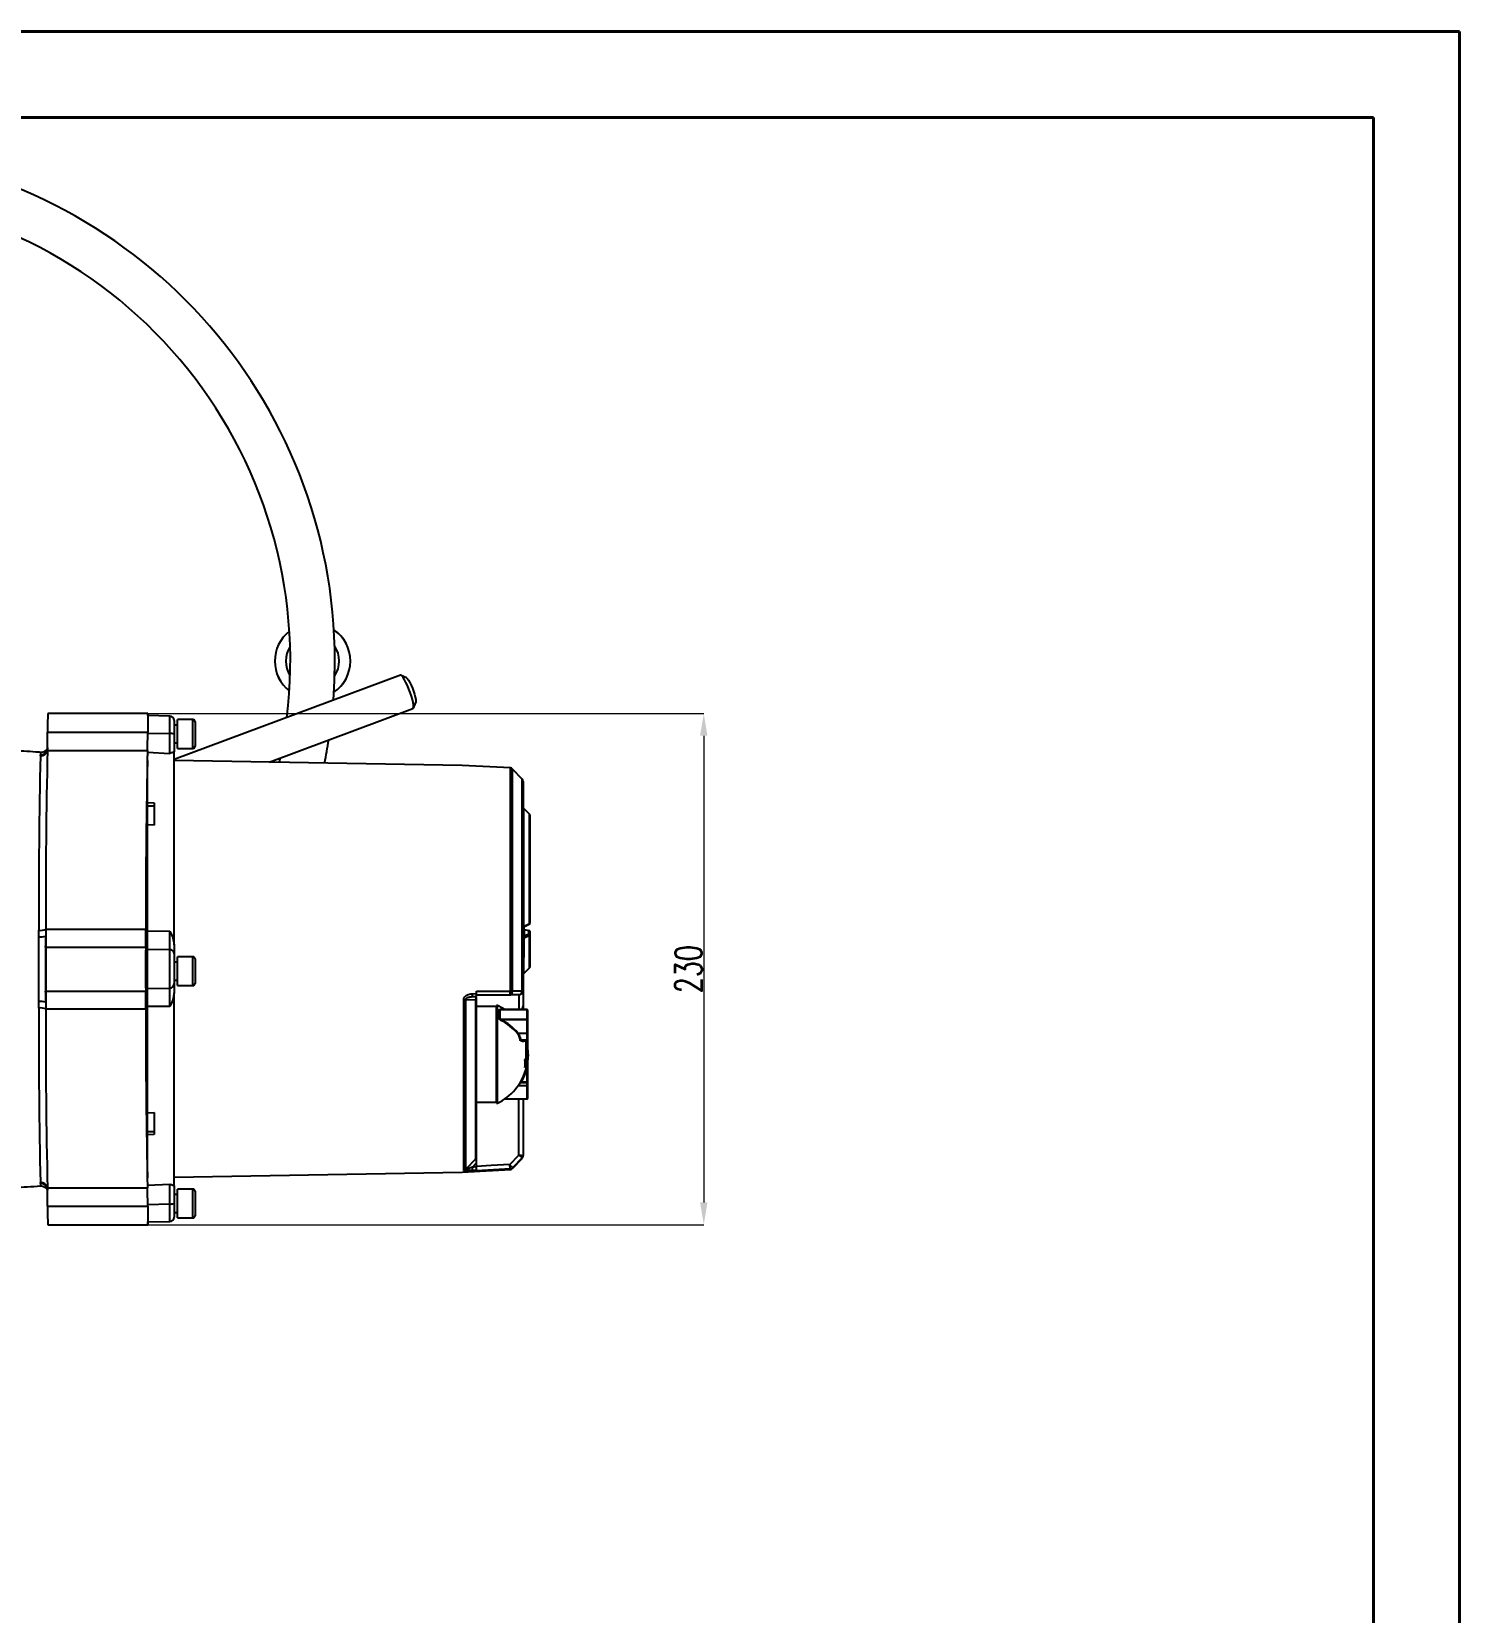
# Model space of a CAD drawing. Header units: millimetres. Extents: x 1486 to 4728, y 464 to 2757.
# Drawn here: x 4086 to 4728, y 2046 to 2757 of the extents above; entities that cross this region are included whole.
import ezdxf

# ---------------------------------------------------------------- set-up
doc = ezdxf.new("R2010")
doc.units = ezdxf.units.MM
for name, color, linetype, lineweight in [('AM_5', 3, 'Continuous', 25), ('AM_BOR', 7, 'Continuous', 50), ('粗实线', 7, 'Continuous', 40)]:
    doc.layers.add(name, color=color, linetype=linetype, lineweight=lineweight)
doc.styles.add('SLDTEXTSTYLE1', font='txt.shx', dxfattribs={"width": 0.7, "bigfont": 'gbcbig.shx'})
doc.dimstyles.new('SLDDIMSTYLE12$0', dxfattribs={"dimtxt": 12, "dimasz": 10, "dimexe": 0, "dimexo": 0.0625, "dimgap": 0.875, "dimtad": 1, "dimdec": 1, "dimlfac": 1.8, "dimrnd": 1e-09, "dimzin": 12, "dimdsep": 46, "dimtxsty": 'SLDTEXTSTYLE1', "dimcen": 0.09, "dimdle": 8.16, "dimclrd": 3, "dimclre": 3, "dimadec": 0, "dimazin": 3, "dimtfac": 1, "dimtdec": 1, "dimtofl": 0, "dimtmove": 0, "dimatfit": 3, "dimfxl": 0, "dimfrac": 2, "dimtolj": 1, "dimlwd": 5, "dimlwe": 5, "dimarcsym": 0})

# ---------------------------------------------------------------- blocks, each defined once
blk = doc.blocks.new('*D65')
at = {"layer": 'AM_5', "color": 3, "lineweight": 5, "transparency": 16777216}
blk.add_line((4138.6, 2450.18), (4388.52, 2450.18), dxfattribs=at)
at = {"layer": 'AM_5', "color": 3, "linetype": 'Continuous', "lineweight": 5, "transparency": 16777216}
for p, q in [((4388.52, 2440.18), (4388.52, 2230.22)), ((4138.6, 2220.22), (4388.52, 2220.22))]:
    blk.add_line(p, q, dxfattribs=at)
at = {"layer": 'AM_5', "color": 3, "transparency": 16777216}
for points in [[(4386.85, 2440.18), (4390.19, 2440.18), (4388.52, 2450.18)], [(4386.85, 2230.22), (4390.19, 2230.22), (4388.52, 2220.22)]]:
    blk.add_solid(points, dxfattribs=at)
at = {"layer": 'Defpoints', "color": 0, "transparency": 16777216}
for p in [(4138.53, 2450.18), (4138.53, 2220.22), (4388.52, 2220.22)]:
    blk.add_point(p, dxfattribs=at)
at = {"layer": 'AM_5', "color": 0, "transparency": 16777216, "insert": (4381.65, 2335.2), "char_height": 12, "attachment_point": 5, "rotation": 90, "style": 'SLDTEXTSTYLE1'}
blk.add_mtext('\\A1;230', dxfattribs=at)
blk = doc.blocks.new('rA3')
at = {"layer": '粗实线'}
for p, q in [((753.384, 421.26), (333.384, 421.26)), ((753.384, 124.26), (753.384, 421.26)), ((748.384, 416.26), (358.384, 416.26)), ((748.384, 129.26), (748.384, 416.26))]:
    blk.add_line(p, q, dxfattribs=at)

msp = doc.modelspace()

# ---------------------------------------------------------------- linework, layer by layer
at = {"color": 7, "linetype": 'Continuous', "lineweight": 25}
for p, q in [((4252.139, 2467.431), (4150.307, 2429.51)), ((4254.887, 2466.22), (4252.412, 2467.399)), ((4257.908, 2452.64), (4259.01, 2455.151)), ((4138.533, 2450.18), (4093.535, 2450.18)), ((4148.342, 2449.091), (4138.532, 2449.262)), ((4148.342, 2441.196), (4148.342, 2449.091)), ((4158.787, 2447.505), (4151.787, 2447.505)), ((4151.787, 2434.505), (4151.787, 2447.505)), ((4158.787, 2434.505), (4158.787, 2447.505)), ((4193.092, 2428.369), (4257.722, 2452.437)), ((4093.444, 2441.807), (4138.442, 2441.807)), ((4138.307, 2441.446), (4148.342, 2441.196)), ((4151.787, 2445.005), (4150.307, 2445.005)), ((4159.787, 2446.505), (4159.787, 2435.505)), ((4093.369, 2433.58), (4138.367, 2433.58)), ((4093.396, 2434.594), (4093.384, 2434.351)), ((4093.386, 2434.377), (4093.394, 2434.509)), ((4138.307, 2432.795), (4148.412, 2432.278)), ((4150.307, 2437.005), (4151.787, 2437.005)), ((4151.787, 2434.505), (4158.787, 2434.505)), ((4279.833, 2426.855), (4150.307, 2429.116)), ((4198.029, 2430.208), (4197.613, 2428.29)), ((4301.562, 2425.716), (4279.833, 2426.855)), ((4301.562, 2325.382), (4301.562, 2425.716)), ((4306.895, 2420.694), (4302.571, 2425.251)), ((4302.571, 2325.433), (4302.571, 2425.251)), ((4306.895, 2325.466), (4306.895, 2420.694)), ((4138.307, 2408.6), (4138.209, 2408.497)), ((4138.307, 2408.6), (4138.209, 2408.497)), ((4138.307, 2410.125), (4141.307, 2410.013)), ((4138.307, 2408.59), (4138.307, 2410.125)), ((4141.307, 2408.59), (4138.307, 2408.59)), ((4138.307, 2408.395), (4138.462, 2408.557)), ((4307.454, 2407.606), (4307.454, 2354.383)), ((4307.454, 2407.606), (4310.161, 2404.889)), ((4310.161, 2355.743), (4310.161, 2404.889)), ((4141.307, 2400.018), (4138.307, 2400.13)), ((4307.454, 2354.383), (4310.161, 2355.743)), ((4307.586, 2354.219), (4310.031, 2355.446)), ((4307.586, 2354.219), (4310.031, 2355.446)), ((4092.615, 2350.162), (4092.569, 2350.08)), ((4092.624, 2353.126), (4137.622, 2353.126)), ((4138.307, 2352.403), (4148.412, 2352.284)), ((4307.307, 2354.023), (4307.314, 2354.095)), ((4307.307, 2353.842), (4307.807, 2353.842)), ((4307.307, 2353.715), (4307.807, 2353.715)), ((4307.307, 2353.651), (4307.807, 2353.651)), ((4307.307, 2353.46), (4307.807, 2353.46)), ((4307.307, 2350.391), (4307.807, 2350.391)), ((4307.307, 2350.254), (4307.807, 2350.254)), ((4307.307, 2349.842), (4307.807, 2349.842)), ((4307.307, 2348.406), (4307.807, 2348.406)), ((4307.807, 2353.715), (4307.807, 2353.842)), ((4307.807, 2353.46), (4307.807, 2353.651)), ((4307.807, 2353.061), (4307.807, 2353.46)), ((4307.807, 2353.043), (4309.807, 2352.575)), ((4307.807, 2353.043), (4307.807, 2350.391)), ((4307.807, 2350.126), (4309.807, 2351.13)), ((4307.807, 2349.314), (4310.161, 2350.494)), ((4307.807, 2350.254), (4307.807, 2350.391)), ((4307.807, 2349.842), (4307.807, 2350.254)), ((4307.807, 2342.223), (4307.807, 2348.406)), ((4309.807, 2351.13), (4309.807, 2352.575)), ((4310.039, 2352.52), (4309.853, 2352.597)), ((4310.161, 2335.729), (4310.161, 2350.494)), ((4310.243, 2352.277), (4310.27, 2352.197)), ((4310.29, 2352.136), (4310.274, 2352.201)), ((4310.29, 2352.121), (4310.307, 2351.99)), ((4310.307, 2351.99), (4310.307, 2350.697)), ((4092.548, 2345.049), (4137.546, 2345.049)), ((4138.307, 2344.201), (4148.342, 2344.052)), ((4148.342, 2326.699), (4148.342, 2344.052)), ((4158.787, 2340.802), (4151.787, 2340.802)), ((4151.787, 2327.802), (4151.787, 2340.802)), ((4158.787, 2327.802), (4158.787, 2340.802)), ((4307.307, 2342.223), (4307.807, 2342.223)), ((4307.307, 2340.787), (4307.807, 2340.787)), ((4307.307, 2340.375), (4307.807, 2340.375)), ((4307.807, 2340.359), (4307.307, 2340.359)), ((4307.307, 2340.238), (4307.807, 2340.238)), ((4307.454, 2340.238), (4307.454, 2333.022)), ((4307.807, 2340.375), (4307.807, 2340.787)), ((4138.307, 2338.302), (4137.549, 2338.302)), ((4151.787, 2338.302), (4150.307, 2338.302)), ((4159.787, 2339.802), (4159.787, 2328.802)), ((4307.454, 2333.022), (4310.161, 2335.729)), ((4137.555, 2330.302), (4138.307, 2330.302)), ((4138.307, 2326.55), (4148.342, 2326.699)), ((4150.307, 2330.302), (4151.787, 2330.302)), ((4151.787, 2327.802), (4158.787, 2327.802)), ((4092.548, 2325.35), (4137.546, 2325.35)), ((4092.615, 2320.237), (4092.569, 2320.319)), ((4280.562, 2244.723), (4280.562, 2321.398)), ((4281.571, 2321.469), (4285.895, 2321.552)), ((4281.571, 2245.185), (4281.571, 2321.469)), ((4283.908, 2322.817), (4284.402, 2322.864)), ((4284.389, 2322.842), (4286.307, 2322.875)), ((4284.442, 2324.158), (4286.307, 2324.19)), ((4285.895, 2321.552), (4285.895, 2249.772)), ((4286.307, 2325.366), (4301.561, 2325.364)), ((4286.307, 2324.19), (4286.307, 2325.366)), ((4286.307, 2323.586), (4301.258, 2323.586)), ((4286.307, 2321.401), (4286.307, 2322.226)), ((4295.807, 2318.903), (4295.307, 2318.903)), ((4295.307, 2285.245), (4295.307, 2318.903)), ((4295.807, 2285.245), (4295.807, 2318.903)), ((4301.258, 2323.586), (4301.486, 2323.648)), ((4301.258, 2323.586), (4301.303, 2323.638)), ((4305.307, 2323.586), (4301.258, 2323.586)), ((4301.562, 2325.382), (4301.561, 2325.364)), ((4302.567, 2325.364), (4302.571, 2325.433)), ((4302.571, 2325.433), (4306.894, 2325.425)), ((4305.307, 2323.586), (4305.307, 2316.983)), ((4306.895, 2325.466), (4306.894, 2325.425)), ((4307.307, 2325.586), (4307.301, 2325.425)), ((4307.307, 2319.334), (4307.307, 2316.983)), ((4092.624, 2317.273), (4137.622, 2317.273)), ((4148.412, 2318.467), (4138.307, 2318.347)), ((4295.307, 2318.403), (4286.307, 2318.403)), ((4296.728, 2312.655), (4296.728, 2316.992)), ((4296.823, 2316.969), (4296.823, 2312.637)), ((4309.107, 2316.969), (4296.823, 2316.969)), ((4296.823, 2312.637), (4309.107, 2312.637)), ((4309.107, 2316.983), (4296.872, 2316.983)), ((4309.107, 2312.384), (4297.394, 2312.384)), ((4309.107, 2316.983), (4309.107, 2316.969)), ((4309.107, 2312.637), (4309.107, 2316.969)), ((4309.107, 2312.637), (4309.107, 2312.384)), ((4309.107, 2306.469), (4309.107, 2312.384)), ((4309.307, 2316.783), (4309.307, 2312.49)), ((4309.307, 2312.49), (4309.307, 2306.575)), ((4309.345, 2312.309), (4309.307, 2312.309)), ((4304.927, 2306.469), (4309.107, 2306.469)), ((4309.107, 2303.446), (4309.107, 2306.469)), ((4309.307, 2310.036), (4309.345, 2310.036)), ((4309.345, 2308.29), (4309.307, 2308.29)), ((4309.345, 2308.016), (4309.307, 2308.016)), ((4309.307, 2306.575), (4309.307, 2303.351)), ((4309.307, 2306.326), (4309.345, 2306.326)), ((4309.307, 2306.119), (4309.345, 2306.119)), ((4309.307, 2304.941), (4309.345, 2304.941)), ((4306.082, 2303.446), (4309.107, 2303.446)), ((4309.107, 2303.157), (4306.384, 2303.157)), ((4307.358, 2302.896), (4309.107, 2302.896)), ((4308.504, 2302.896), (4308.504, 2295.044)), ((4308.507, 2302.896), (4308.507, 2289.903)), ((4309.074, 2301.598), (4309.107, 2301.598)), ((4309.107, 2303.446), (4309.107, 2303.157)), ((4309.107, 2302.896), (4309.107, 2303.157)), ((4309.107, 2301.598), (4309.107, 2302.896)), ((4309.107, 2301.598), (4309.107, 2301.427)), ((4309.345, 2304.37), (4309.307, 2304.37)), ((4309.307, 2303.351), (4309.307, 2303.096)), ((4309.307, 2303.116), (4309.307, 2301.53)), ((4309.307, 2301.53), (4309.307, 2301.484)), ((4309.307, 2301.53), (4309.307, 2300.188)), ((4308.504, 2291.652), (4308.151, 2291.652)), ((4308.504, 2291.652), (4308.504, 2289.903)), ((4309.107, 2290.91), (4308.784, 2290.91)), ((4308.786, 2290.919), (4309.107, 2290.919)), ((4309.107, 2290.919), (4309.107, 2292.379)), ((4309.107, 2290.91), (4309.107, 2290.919)), ((4309.107, 2284.479), (4309.107, 2290.91)), ((4309.307, 2293.617), (4309.307, 2290.767)), ((4309.307, 2290.767), (4309.307, 2290.71)), ((4309.307, 2290.71), (4309.307, 2284.44)), ((4295.307, 2274.903), (4295.307, 2285.245)), ((4295.807, 2274.903), (4295.807, 2285.245)), ((4306.084, 2284.24), (4309.107, 2284.24)), ((4306.384, 2284.479), (4309.107, 2284.479)), ((4308.504, 2289.903), (4308.507, 2289.903)), ((4309.107, 2284.479), (4309.107, 2284.24)), ((4309.107, 2282.832), (4309.107, 2284.24)), ((4309.345, 2288.208), (4309.307, 2288.208)), ((4309.345, 2286.681), (4309.307, 2286.681)), ((4309.307, 2286.143), (4309.345, 2286.143)), ((4309.307, 2284.653), (4309.345, 2284.653)), ((4309.307, 2284.44), (4309.307, 2282.938)), ((4299.062, 2276.823), (4309.107, 2276.823)), ((4299.196, 2276.917), (4309.107, 2276.917)), ((4305.082, 2282.832), (4309.107, 2282.832)), ((4305.307, 2251.545), (4305.307, 2276.823)), ((4307.307, 2276.823), (4307.307, 2251.345)), ((4309.107, 2276.917), (4309.107, 2282.832)), ((4309.107, 2276.917), (4309.107, 2276.823)), ((4309.307, 2282.938), (4309.307, 2277.023)), ((4138.307, 2270.621), (4141.307, 2270.733)), ((4286.307, 2275.403), (4295.307, 2275.403)), ((4295.307, 2274.903), (4295.807, 2274.903)), ((4138.186, 2262.211), (4138.307, 2262.085)), ((4138.186, 2262.211), (4138.307, 2262.085)), ((4138.439, 2262.151), (4138.307, 2262.289)), ((4138.307, 2262.161), (4141.307, 2262.161)), ((4138.307, 2260.626), (4138.307, 2262.161)), ((4141.307, 2260.738), (4138.307, 2260.626)), ((4285.895, 2249.772), (4281.571, 2245.185)), ((4284.456, 2246.095), (4286.307, 2248.059)), ((4286.307, 2249.366), (4286.307, 2250.832)), ((4286.307, 2246.189), (4286.307, 2248.059)), ((4301.258, 2247.265), (4305.307, 2251.545)), ((4306.894, 2250.317), (4302.571, 2245.747)), ((4302.571, 2245.5), (4306.895, 2250.056)), ((4306.894, 2250.317), (4306.895, 2250.315)), ((4306.895, 2250.056), (4306.895, 2250.315)), ((4307.304, 2251.346), (4307.307, 2251.345)), ((4150.307, 2241.635), (4279.833, 2243.896)), ((4279.833, 2243.896), (4301.562, 2245.035)), ((4286.307, 2244.696), (4284.508, 2244.604)), ((4301.562, 2245.284), (4286.307, 2244.482)), ((4301.562, 2245.284), (4301.562, 2245.283)), ((4301.562, 2245.035), (4301.562, 2245.283)), ((4302.571, 2245.747), (4302.57, 2245.75)), ((4302.571, 2245.5), (4302.571, 2245.747)), ((4093.369, 2236.82), (4138.367, 2236.82)), ((4093.384, 2236.048), (4093.396, 2235.806)), ((4138.375, 2237.959), (4148.412, 2238.472)), ((4151.787, 2233.746), (4150.307, 2233.746)), ((4158.787, 2236.246), (4151.787, 2236.246)), ((4151.787, 2229.746), (4151.787, 2236.246)), ((4158.787, 2229.746), (4158.787, 2236.246)), ((4159.787, 2235.246), (4159.787, 2229.746)), ((4093.444, 2228.592), (4138.442, 2228.592)), ((4138.307, 2229.305), (4148.342, 2229.555)), ((4148.342, 2221.66), (4148.342, 2229.555)), ((4151.787, 2223.246), (4151.787, 2229.746)), ((4158.787, 2223.246), (4158.787, 2229.746)), ((4159.787, 2229.746), (4159.787, 2224.246)), ((4093.535, 2220.22), (4138.533, 2220.22)), ((4138.532, 2221.489), (4148.342, 2221.66)), ((4150.307, 2225.746), (4151.787, 2225.746)), ((4151.787, 2223.246), (4158.787, 2223.246))]:
    msp.add_line(p, q, dxfattribs=at)
at = {"color": 7, "linetype": 'Continuous', "lineweight": 25, "flags": 128}
for points in [[(4221.931, 2456.182), (4222.434, 2464.854), (4222.609, 2473.827)], [(4257.722, 2452.437), (4257.896, 2452.614), (4258.006, 2453.149), (4257.972, 2454.001), (4257.796, 2455.13), (4257.485, 2456.484), (4257.056, 2457.999), (4256.527, 2459.605), (4255.923, 2461.226), (4255.273, 2462.787), (4254.607, 2464.214), (4253.956, 2465.441), (4253.35, 2466.411), (4252.819, 2467.078), (4252.386, 2467.411), (4252.139, 2467.431)], [(4254.887, 2466.22), (4254.902, 2466.212), (4255.297, 2465.864), (4255.785, 2465.185), (4256.335, 2464.22), (4256.913, 2463.029), (4257.483, 2461.687), (4258.007, 2460.277), (4258.455, 2458.889), (4258.797, 2457.61), (4259.012, 2456.52), (4259.087, 2455.688), (4259.016, 2455.166), (4259.01, 2455.151)], [(4138.571, 2449.261), (4138.558, 2449.786), (4138.541, 2450.136), (4138.524, 2450.136), (4138.507, 2449.786), (4138.491, 2449.099), (4138.476, 2448.099), (4138.464, 2446.821), (4138.453, 2445.309), (4138.446, 2443.618), (4138.442, 2441.807)], [(4089.433, 2320.683), (4089.429, 2324.294), (4089.426, 2327.921), (4089.424, 2331.558), (4089.423, 2335.2), (4089.424, 2338.842), (4089.426, 2342.479), (4089.429, 2346.105), (4089.433, 2349.717)], [(4092.615, 2350.162), (4092.61, 2346.44), (4092.607, 2342.702), (4092.605, 2338.953), (4092.604, 2335.2), (4092.605, 2331.446), (4092.607, 2327.698), (4092.61, 2323.96), (4092.615, 2320.237)], [(4307.807, 2353.043), (4307.823, 2353.057), (4307.838, 2353.064), (4307.852, 2353.065), (4307.865, 2353.059), (4307.875, 2353.046), (4307.883, 2353.028)], [(4137.561, 2338.55), (4137.551, 2338.368), (4137.548, 2338.23)], [(4137.573, 2338.302), (4137.571, 2338.368), (4137.561, 2338.55)], [(4299.062, 2316.983), (4298.015, 2317.675), (4295.807, 2318.903)], [(4305.972, 2323.699), (4305.697, 2323.624), (4305.307, 2323.586)], [(4307.307, 2325.586), (4307.269, 2325.196), (4307.223, 2325.011)], [(4309.307, 2312.49), (4309.303, 2312.47), (4309.292, 2312.45), (4309.273, 2312.432), (4309.248, 2312.416), (4309.218, 2312.402), (4309.184, 2312.393), (4309.146, 2312.387), (4309.107, 2312.384)], [(4309.307, 2306.575), (4309.303, 2306.554), (4309.292, 2306.534), (4309.273, 2306.516), (4309.248, 2306.5), (4309.218, 2306.487), (4309.184, 2306.477), (4309.146, 2306.471), (4309.107, 2306.469)], [(4309.107, 2303.446), (4309.146, 2303.444), (4309.184, 2303.439), (4309.218, 2303.43), (4309.248, 2303.418), (4309.273, 2303.404), (4309.292, 2303.387), (4309.303, 2303.369), (4309.307, 2303.351)], [(4309.107, 2301.598), (4309.146, 2301.597), (4309.184, 2301.593), (4309.218, 2301.587), (4309.248, 2301.578), (4309.273, 2301.568), (4309.292, 2301.556), (4309.303, 2301.543), (4309.307, 2301.53)], [(4309.528, 2296.821), (4309.528, 2296.737), (4309.464, 2294.964), (4309.307, 2293.452), (4309.384, 2294.081), (4309.464, 2294.964), (4309.512, 2295.85), (4309.528, 2296.737), (4309.512, 2297.625), (4309.464, 2298.511), (4309.384, 2299.394), (4309.272, 2300.275), (4309.128, 2301.15), (4309.107, 2301.261)], [(4309.107, 2282.832), (4309.146, 2282.834), (4309.184, 2282.841), (4309.218, 2282.85), (4309.248, 2282.863), (4309.273, 2282.88), (4309.292, 2282.898), (4309.303, 2282.918), (4309.307, 2282.938)], [(4309.107, 2276.917), (4309.146, 2276.919), (4309.184, 2276.925), (4309.218, 2276.935), (4309.248, 2276.948), (4309.273, 2276.964), (4309.292, 2276.982), (4309.303, 2277.002), (4309.307, 2277.023)], [(4286.307, 2246.189), (4285.27, 2246.136), (4284.456, 2246.095)], [(4301.258, 2247.265), (4292.885, 2246.825), (4286.307, 2246.48)], [(4138.442, 2228.592), (4138.446, 2226.781), (4138.453, 2225.09), (4138.464, 2223.579), (4138.476, 2222.301), (4138.491, 2221.3), (4138.507, 2220.613), (4138.524, 2220.264), (4138.541, 2220.264), (4138.558, 2220.613), (4138.575, 2221.3), (4138.578, 2221.49)]]:
    msp.add_lwpolyline(points, dxfattribs=at)
at = {"color": 7, "linetype": 'Continuous', "lineweight": 25}
for centre, radius, start, end in [((3992.609, 2473.827), 230, 0, 169.163287), ((3992.609, 2473.827), 210, 353.048617, 87.413734), ((4212.609, 2473.827), 17.013, 127.813669, 180), ((4212.609, 2473.827), 17, 127.843202, 232.156798), ((4212.609, 2473.827), 17.013, 304.227603, 55.772397), ((4212.609, 2473.827), 17, 304.261298, 55.738702), ((4212.609, 2473.827), 12, 147.316536, 212.683464), ((4212.609, 2473.827), 12, 325.588491, 34.411509), ((4212.609, 2473.827), 17.013, 180, 232.186331), ((4290.597, 2443.848), 197.164, 178.15954, 180.592934), ((4148.307, 2447.091), 2, 0, 89), ((4158.787, 2446.505), 1, 0, 90), ((3556.486, 2441.75), 536.957, 359.239348, 0.006104), ((3816.439, 2440.619), 322.005, 358.747462, 0.211494), ((4148.823, 2435.867), 5.35, 73.896201, 95.158336), ((4092.66, 2431.907), 2.481, 160.173168, 185.665524), ((4090.414, 2434.637), 2.984, 265.725565, 354.997754), ((4090.437, 2434.141), 2.985, 265.679845, 349.161461), ((7235.182, 2364.274), 3142.577, 178.736305, 180.203246), ((7280.18, 2364.274), 3142.577, 178.736305, 180.203246), ((4158.787, 2435.505), 1, 270, 0), ((3992.609, 2473.827), 230, 348.49028, 351.122955), ((7154.904, 2363.56), 3065.437, 178.736305, 180.203246), ((8317.217, 2352.783), 4179.607, 178.95405, 180.198512), ((4301.483, 2424.218), 1.5, 43.5, 87), ((4305.807, 2419.662), 1.5, 0, 43.5), ((4309.81, 2404.537), 0.497, 0.01913, 45.136706), ((4309.807, 2404.537), 0.5, 0, 44.78845), ((4309.807, 2355.893), 0.5, 296.654772, 0), ((4310.115, 2355.935), 0.197, 283.447127, 347.663521), ((4090.18, 2356.983), 7.305, 264.135467, 289.089297), ((4090.153, 2359.344), 6.691, 264.286071, 291.679138), ((3912.31, 2349.95), 180.304, 358.442389, 0.067265), ((3835.054, 2351.94), 302.571, 358.695112, 0.224671), ((4307.693, 2350.56), 0.386, 180.219983, 206.015697), ((4309.847, 2352.549), 0.0477, 83.569841, 147.173595), ((4309.838, 2350.661), 0.47, 4.40195, 93.811261), ((4310.042, 2352.492), 0.0277, 97.120821, 149.1876), ((4310.058, 2350.722), 0.25, 294.151574, 354.203262), ((4619.803, 2335.2), 527.347, 178.929777, 181.070223), ((4664.801, 2335.2), 527.347, 178.929777, 181.070223), ((4148.312, 2342.057), 1.995, 0.124843, 89.130206), ((4158.787, 2339.802), 1, 0, 90), ((4309.807, 2336.083), 0.5, 315, 0), ((8272.613, 2316.977), 4134.998, 179.815372, 181.048433), ((4148.312, 2328.694), 1.995, 270.869794, 359.875157), ((4158.787, 2328.802), 1, 270, 0), ((4090.18, 2313.416), 7.305, 70.910816, 95.864484), ((3912.31, 2320.449), 180.304, 359.932735, 1.557611), ((3835.054, 2318.46), 302.571, 359.775329, 1.304888), ((4280.571, 2328.462), 7.063, 269.922541, 278.139035), ((4278.192, 2323.747), 6.263, 351.688731, 3.756011), ((4287.57, 2321.473), 1.677, 138.870605, 177.298962), ((4302.064, 2335.237), 9.886, 267.08331, 272.916686), ((4301.572, 2335.099), 9.717, 269.93778, 275.90091), ((4307.097, 2327.256), 1.842, 263.655202, 276.344798), ((4306.938, 2326.086), 0.622, 266.060428, 306.402936), ((7154.904, 2306.839), 3065.437, 179.796754, 181.263695), ((4090.153, 2311.055), 6.691, 68.320862, 95.713929), ((7235.182, 2306.126), 3142.577, 179.796754, 181.263695), ((7280.18, 2306.126), 3142.577, 179.796754, 181.263695), ((4296.823, 2317.181), 0.211, 243.216833, 270.081933), ((4296.822, 2312.897), 0.26, 248.677457, 270.240236), ((4297.893, 2312.031), 0.611, 144.639351, 168.386081), ((4287.097, 2291.479), 23.053, 39.964259, 63.746386), ((4287.114, 2291.54), 23.241, 39.964259, 63.746386), ((4309.107, 2316.783), 0.2, 0, 90), ((4309.114, 2316.776), 0.194, 2.042965, 91.906721), ((4309.13, 2312.459), 0.18, 10.176384, 97.428963), ((4305.094, 2306.159), 0.352, 118.337492, 158.798879), ((4306.062, 2303.731), 0.286, 238.363549, 274.105229), ((4306.43, 2302.942), 0.22, 101.868985, 187.147161), ((4285.028, 2296.903), 24.5, 343.39845, 14.158422), ((4309.11, 2303.354), 0.197, 269.063828, 359.032187), ((4309.107, 2303.096), 0.2, 270, 0), ((4309.108, 2301.53), 0.199, 274.890961, 359.842075), ((4309.107, 2301.484), 0.2, 277.476377, 0), ((4300.247, 2299.504), 9.384, 326.760257, 331.627703), ((4291.514, 2292.663), 16.668, 354.159748, 5.840252), ((4300.247, 2296.111), 9.384, 326.760257, 331.627703), ((4309.128, 2290.739), 0.181, 8.81163, 96.68922), ((4309.107, 2290.71), 0.2, 0, 90), ((4285.025, 2296.903), 24.5, 296.108906, 343.39845), ((4306.597, 2284.947), 0.514, 221.983958, 245.637366), ((4309.155, 2284.194), 0.288, 58.213714, 99.595692), ((4309.107, 2284.44), 0.2, 270, 0), ((4309.107, 2277.023), 0.2, 270, 0), ((4294.427, 2258.031), 11.875, 224.069967, 226.858496), ((4305.802, 2251.348), 1.502, 316.655747, 359.931898), ((4305.814, 2251.345), 1.493, 316.393766, 359.986251), ((4305.807, 2251.089), 1.5, 316.5, 0), ((4280.485, 2246.227), 1.506, 272.929904, 316.193399), ((4257.773, 2244.412), 26.736, 0.412706, 3.608921), ((4301.479, 2246.786), 1.504, 273.13823, 316.448869), ((4301.484, 2246.783), 1.502, 272.977579, 316.402469), ((4301.483, 2246.533), 1.5, 273, 316.5), ((4093.294, 2238.571), 3.106, 176.932629, 197.229279), ((4090.414, 2235.762), 2.983, 4.851575, 94.27503), ((4090.437, 2236.258), 2.985, 10.838539, 94.320155), ((3556.486, 2228.649), 536.957, 359.993896, 0.760652), ((3816.439, 2229.781), 322.005, 359.788506, 1.252538), ((4158.787, 2235.246), 1, 0, 90), ((4290.597, 2226.552), 197.164, 179.407066, 181.84046), ((4148.823, 2234.883), 5.35, 264.841664, 286.103799), ((4148.307, 2223.66), 2, 271, 0), ((4158.787, 2224.246), 1, 270, 0)]:
    msp.add_arc(centre, radius, start, end, dxfattribs=at)
for points, knots in [([(4150.307, 2447.091), (4150.307, 2447.008), (4150.307, 2446.836), (4150.307, 2445.453), (4150.307, 2443.424), (4150.307, 2441.794), (4150.307, 2441.008)], [0, 0, 0, 0, 0.2412869, 0.5, 0.7587131, 1, 1, 1, 1]), ([(4148.412, 2432.278), (4148.411, 2432.553), (4148.41, 2432.924), (4148.405, 2433.879), (4148.401, 2434.557), (4148.395, 2435.372), (4148.385, 2436.391), (4148.372, 2437.702), (4148.359, 2439.332), (4148.348, 2440.555), (4148.342, 2441.196)], [0, 0, 0, 0, 0.2442906, 0.329037, 0.4144904, 0.500125, 0.5979935, 0.7157718, 0.8510735, 1, 1, 1, 1]), ([(4150.307, 2441.008), (4150.307, 2440.248), (4150.307, 2438.733), (4150.307, 2436.604), (4150.307, 2434.648), (4150.307, 2433.583), (4150.307, 2433.049)], [0, 0, 0, 0, 0.2507669, 0.5000113, 0.749245, 1, 1, 1, 1]), ([(4090.335, 2432.722), (4089.596, 2432.781), (4085.247, 2433.132), (4077.272, 2433.464), (4066.426, 2433.699), (4055.595, 2433.593), (4044.792, 2433.167), (4035.407, 2432.564), (4029.638, 2431.976), (4027.448, 2431.753)], [0, 0, 0, 0, 0.0352985, 0.207858, 0.3801201, 0.5520874, 0.723762, 0.8951454, 1, 1, 1, 1]), ([(4093.401, 2434.912), (4093.394, 2434.886), (4093.378, 2434.819), (4093.301, 2434.588), (4093.116, 2434.195), (4092.75, 2433.683), (4092.161, 2433.172), (4091.371, 2432.829), (4090.719, 2432.686), (4090.385, 2432.754), (4090.352, 2432.761)], [0, 0, 0, 0, 0.0988141, 0.2481759, 0.38361338, 0.51716417, 0.66205203, 0.81883894, 0.98183427, 1, 1, 1, 1]), ([(4093.396, 2434.622), (4093.394, 2434.504), (4093.389, 2434.208), (4093.38, 2433.835), (4093.372, 2433.665), (4093.369, 2433.58)], [0, 0, 0, 0, 0.2461834, 0.6204204, 1, 1, 1, 1]), ([(4150.307, 2433.049), (4150.161, 2432.929), (4149.869, 2432.688), (4148.899, 2432.415), (4148.412, 2432.278)], [0, 0, 0, 0, 0.4975573, 1, 1, 1, 1]), ([(4090.213, 2431.165), (4090.209, 2431.264), (4090.203, 2431.441), (4090.195, 2431.594), (4090.192, 2431.662)], [0, 0, 0, 0, 0.559997, 1, 1, 1, 1]), ([(4138.307, 2410.125), (4138.307, 2412.012), (4138.307, 2415.787), (4138.307, 2420.629), (4138.307, 2424.841), (4138.307, 2428.243), (4138.307, 2430.348), (4138.307, 2431.075), (4138.307, 2431.176)], [0, 0, 0, 0, 0.1937913, 0.3875826, 0.5813739, 0.7751653, 0.9689566, 1, 1, 1, 1]), ([(4307.307, 2419.662), (4307.307, 2419.575), (4307.307, 2419.4), (4307.307, 2417.972), (4307.307, 2415.668), (4307.307, 2412.42), (4307.307, 2408.299), (4307.307, 2403.375), (4307.307, 2397.752), (4307.307, 2391.507), (4307.307, 2384.659), (4307.307, 2377.207), (4307.307, 2369.201), (4307.307, 2360.766), (4307.307, 2352.04), (4307.307, 2343.178), (4307.307, 2334.32), (4307.307, 2328.481), (4307.307, 2325.586)], [0, 0, 0, 0, 0.0612816, 0.1235957, 0.1866179, 0.25, 0.3133821, 0.3764043, 0.4387184, 0.5, 0.5612816, 0.6235957, 0.6866179, 0.75, 0.8133821, 0.8764043, 0.9387184, 1, 1, 1, 1]), ([(4138.307, 2400.48), (4138.307, 2401.593), (4138.307, 2404.457), (4138.307, 2407.022), (4138.307, 2408.59)], [0, 0, 0, 0, 0.3888049, 1, 1, 1, 1]), ([(4310.307, 2404.537), (4310.307, 2404.375), (4310.307, 2404.047), (4310.307, 2402.95), (4310.307, 2401.399), (4310.307, 2399.366), (4310.307, 2396.906), (4310.307, 2394.072), (4310.307, 2390.94), (4310.307, 2387.561), (4310.307, 2383.945), (4310.307, 2380.094), (4310.307, 2376.044), (4310.307, 2371.881), (4310.307, 2367.694), (4310.307, 2363.582), (4310.307, 2359.611), (4310.307, 2357.123), (4310.307, 2355.893)], [0, 0, 0, 0, 0.0609226, 0.1231775, 0.1863534, 0.25, 0.3136466, 0.3768225, 0.4390774, 0.5, 0.5609226, 0.6231775, 0.6863534, 0.75, 0.8136466, 0.8768225, 0.9390774, 1, 1, 1, 1]), ([(4307.578, 2354.217), (4307.576, 2354.215), (4307.557, 2354.2), (4307.525, 2354.202), (4307.485, 2354.218), (4307.461, 2354.267), (4307.453, 2354.327), (4307.453, 2354.364), (4307.454, 2354.383)], [0, 0, 0, 0, 0.0284628, 0.3120488, 0.569439, 0.7930567, 0.8963599, 1, 1, 1, 1]), ([(4310.03, 2355.447), (4310.042, 2355.453), (4310.075, 2355.47), (4310.113, 2355.517), (4310.156, 2355.604), (4310.159, 2355.688), (4310.161, 2355.743)], [0, 0, 0, 0, 0.14054677, 0.37738427, 0.59349249, 1, 1, 1, 1]), ([(4089.433, 2349.717), (4089.445, 2350.272), (4089.467, 2351.264), (4089.48, 2352.251), (4089.486, 2352.686)], [0, 0, 0, 0, 0.5599962, 1, 1, 1, 1]), ([(4092.624, 2353.126), (4092.623, 2352.62), (4092.622, 2351.854), (4092.618, 2350.874), (4092.616, 2350.4), (4092.615, 2350.162)], [0, 0, 0, 0, 0.49355474, 0.74596906, 1, 1, 1, 1]), ([(4138.307, 2344.201), (4138.307, 2344.428), (4138.307, 2344.88), (4138.307, 2346.758), (4138.307, 2349.303), (4138.307, 2351.369), (4138.307, 2352.403)], [0, 0, 0, 0, 0.2500652, 0.4994456, 0.7493864, 1, 1, 1, 1]), ([(4148.342, 2344.052), (4148.348, 2344.149), (4148.359, 2344.333), (4148.371, 2344.935), (4148.381, 2345.55), (4148.389, 2346.092), (4148.401, 2347.187), (4148.409, 2349.146), (4148.411, 2351.253), (4148.412, 2352.284)], [0, 0, 0, 0, 0.1490594, 0.2844868, 0.3652537, 0.4374076, 0.5004523, 0.7554677, 1, 1, 1, 1]), ([(4148.412, 2352.284), (4148.899, 2351.313), (4149.869, 2349.379), (4150.161, 2347.233), (4150.307, 2346.165)], [0, 0, 0, 0, 0.5024427, 1, 1, 1, 1]), ([(4307.418, 2353.32), (4307.418, 2353.328), (4307.418, 2353.344), (4307.398, 2353.354), (4307.369, 2353.353), (4307.343, 2353.341), (4307.331, 2353.336)], [0, 0, 0, 0, 0.2529378, 0.5115718, 0.7641223, 1, 1, 1, 1]), ([(4307.336, 2354.069), (4307.341, 2354.068), (4307.362, 2354.065), (4307.429, 2354.126), (4307.531, 2354.186), (4307.583, 2354.217)], [0, 0, 0, 0, 0.160089, 0.568829, 1, 1, 1, 1]), ([(4307.418, 2353.32), (4307.444, 2353.29), (4307.498, 2353.226), (4307.628, 2353.119), (4307.736, 2353.073), (4307.807, 2353.043)], [0, 0, 0, 0, 0.2371866, 0.5009298, 1, 1, 1, 1]), ([(4307.807, 2348.406), (4307.807, 2348.729), (4307.807, 2349.133), (4307.807, 2349.56), (4307.807, 2349.742), (4307.807, 2349.802), (4307.807, 2349.842)], [0, 0, 0, 0, 0.4996211, 0.6251499, 0.7494732, 1, 1, 1, 1]), ([(4309.807, 2352.575), (4309.847, 2352.568), (4309.919, 2352.554), (4309.987, 2352.521), (4310.018, 2352.506)], [0, 0, 0, 0, 0.5446687, 1, 1, 1, 1]), ([(4310.135, 2350.697), (4310.12, 2350.739), (4310.089, 2350.832), (4310.014, 2350.951), (4309.918, 2351.06), (4309.848, 2351.104), (4309.807, 2351.13)], [0, 0, 0, 0, 0.232288, 0.5000695, 0.7060845, 1, 1, 1, 1]), ([(4310.018, 2352.506), (4310.059, 2352.48), (4310.146, 2352.423), (4310.232, 2352.302), (4310.294, 2352.155), (4310.302, 2352.051), (4310.307, 2351.99)], [0, 0, 0, 0, 0.2335825, 0.4987544, 0.7053631, 1, 1, 1, 1]), ([(4310.018, 2352.453), (4310.059, 2352.429), (4310.146, 2352.379), (4310.231, 2352.27), (4310.294, 2352.138), (4310.302, 2352.045), (4310.307, 2351.99)], [0, 0, 0, 0, 0.23326434, 0.4987609, 0.70343082, 1, 1, 1, 1]), ([(4310.161, 2350.494), (4310.161, 2350.526), (4310.161, 2350.591), (4310.144, 2350.661), (4310.135, 2350.697)], [0, 0, 0, 0, 0.4935537, 1, 1, 1, 1]), ([(4310.283, 2352.16), (4310.286, 2352.151), (4310.306, 2352.096), (4310.306, 2352.038), (4310.307, 2351.99)], [0, 0, 0, 0, 0.1724706, 1, 1, 1, 1]), ([(4310.307, 2350.697), (4310.307, 2349.628), (4310.307, 2347.467), (4310.307, 2344.594), (4310.307, 2342.033), (4310.307, 2339.88), (4310.307, 2338.175), (4310.307, 2336.966), (4310.307, 2336.219), (4310.307, 2336.128), (4310.307, 2336.083)], [0, 0, 0, 0, 0.1218452, 0.246355, 0.3727067, 0.5, 0.6272933, 0.753645, 0.8781548, 1, 1, 1, 1]), ([(4150.307, 2346.165), (4150.307, 2345.612), (4150.307, 2344.511), (4150.307, 2343.291), (4150.307, 2342.405), (4150.307, 2342.176), (4150.307, 2342.061)], [0, 0, 0, 0, 0.250755, 0.4999887, 0.7492331, 1, 1, 1, 1]), ([(4150.307, 2342.061), (4150.307, 2341.903), (4150.307, 2341.576), (4150.307, 2339.995), (4150.307, 2337.826), (4150.307, 2335.375), (4150.307, 2332.924), (4150.307, 2330.756), (4150.307, 2329.174), (4150.307, 2328.847), (4150.307, 2328.69)], [0, 0, 0, 0, 0.1206435, 0.25, 0.3793565, 0.5, 0.6206435, 0.75, 0.8793565, 1, 1, 1, 1]), ([(4307.807, 2340.787), (4307.807, 2340.827), (4307.807, 2340.887), (4307.807, 2341.066), (4307.807, 2341.496), (4307.807, 2341.9), (4307.807, 2342.223)], [0, 0, 0, 0, 0.2505117, 0.3752446, 0.5001647, 1, 1, 1, 1]), ([(4138.307, 2318.347), (4138.307, 2319.38), (4138.307, 2321.441), (4138.307, 2323.986), (4138.307, 2325.867), (4138.307, 2326.322), (4138.307, 2326.55)], [0, 0, 0, 0, 0.2500466, 0.4994486, 0.7493959, 1, 1, 1, 1]), ([(4148.412, 2318.467), (4148.411, 2319.501), (4148.41, 2320.894), (4148.405, 2322.428), (4148.401, 2323.308), (4148.395, 2324.147), (4148.385, 2324.973), (4148.372, 2325.756), (4148.359, 2326.418), (4148.348, 2326.602), (4148.342, 2326.699)], [0, 0, 0, 0, 0.2442906, 0.329037, 0.4144904, 0.500125, 0.5979935, 0.7157717, 0.8510735, 1, 1, 1, 1]), ([(4150.307, 2328.69), (4150.307, 2328.575), (4150.307, 2328.346), (4150.307, 2327.46), (4150.307, 2326.24), (4150.307, 2325.138), (4150.307, 2324.586)], [0, 0, 0, 0, 0.2507669, 0.5000113, 0.749245, 1, 1, 1, 1]), ([(4089.486, 2317.713), (4089.477, 2318.267), (4089.46, 2319.255), (4089.442, 2320.246), (4089.433, 2320.683)], [0, 0, 0, 0, 0.55999703, 1, 1, 1, 1]), ([(4092.615, 2320.237), (4092.616, 2320.007), (4092.618, 2319.426), (4092.622, 2318.438), (4092.623, 2317.663), (4092.624, 2317.273)], [0, 0, 0, 0, 0.2461834, 0.6204204, 1, 1, 1, 1]), ([(4150.307, 2324.586), (4150.161, 2323.518), (4149.869, 2321.371), (4148.899, 2319.438), (4148.412, 2318.467)], [0, 0, 0, 0, 0.4975573, 1, 1, 1, 1]), ([(4280.562, 2321.398), (4280.582, 2321.608), (4280.624, 2322.041), (4280.943, 2322.623), (4281.38, 2323.127), (4282.082, 2323.632), (4283.114, 2324.058), (4283.987, 2324.123), (4284.442, 2324.158)], [0, 0, 0, 0, 0.1207868, 0.2490761, 0.3731373, 0.5013754, 0.7404691, 1, 1, 1, 1]), ([(4281.571, 2321.469), (4281.573, 2321.539), (4281.577, 2321.678), (4281.668, 2321.879), (4281.807, 2322.058), (4282.143, 2322.353), (4282.66, 2322.579), (4283.169, 2322.709), (4283.443, 2322.758), (4283.646, 2322.79), (4283.794, 2322.804), (4283.909, 2322.815)], [0, 0, 0, 0, 0.0695253, 0.1388965, 0.2130744, 0.2940266, 0.5856128, 0.7826221, 0.8435672, 0.8777205, 1, 1, 1, 1]), ([(4283.909, 2322.815), (4283.932, 2322.817), (4284.05, 2322.831), (4284.196, 2322.836), (4284.333, 2322.841), (4284.375, 2322.842), (4284.389, 2322.842)], [0, 0, 0, 0, 0.145933, 0.7388849, 0.9107963, 1, 1, 1, 1]), ([(4285.895, 2321.552), (4286.001, 2321.534), (4286.169, 2321.505), (4286.287, 2321.451), (4286.3, 2321.419), (4286.307, 2321.401)], [0, 0, 0, 0, 0.4463965, 0.7099365, 1, 1, 1, 1]), ([(4286.307, 2322.875), (4286.307, 2322.894), (4286.307, 2322.932), (4286.307, 2323.229), (4286.307, 2323.658), (4286.307, 2324.013), (4286.307, 2324.19)], [0, 0, 0, 0, 0.24991859, 0.49987605, 0.74997273, 1, 1, 1, 1]), ([(4286.307, 2250.832), (4286.307, 2251.317), (4286.307, 2252.297), (4286.307, 2254.884), (4286.307, 2258.339), (4286.307, 2262.741), (4286.307, 2268.044), (4286.307, 2274.166), (4286.307, 2281.009), (4286.307, 2288.461), (4286.307, 2296.356), (4286.307, 2304.553), (4286.307, 2312.895), (4286.307, 2318.585), (4286.307, 2321.401)], [0, 0, 0, 0, 0.07964621, 0.16087728, 0.24358846, 0.32847039, 0.41398283, 0.49999999, 0.58601276, 0.67152525, 0.75641153, 0.83911847, 0.92035171, 1, 1, 1, 1]), ([(4301.303, 2323.638), (4301.323, 2323.655), (4301.38, 2323.7), (4301.462, 2324.051), (4301.536, 2324.627), (4301.553, 2325.117), (4301.561, 2325.364)], [0, 0, 0, 0, 0.1562523, 0.4311744, 0.7127035, 1, 1, 1, 1]), ([(4301.486, 2323.648), (4301.563, 2323.663), (4301.797, 2323.708), (4302.139, 2324.052), (4302.459, 2324.626), (4302.531, 2325.117), (4302.567, 2325.364)], [0, 0, 0, 0, 0.138581, 0.419261, 0.7066865, 1, 1, 1, 1]), ([(4305.307, 2323.586), (4305.499, 2323.611), (4305.886, 2323.662), (4306.392, 2324.066), (4306.776, 2324.669), (4306.854, 2325.171), (4306.894, 2325.425)], [0, 0, 0, 0, 0.24349066, 0.48990244, 0.74228532, 1, 1, 1, 1]), ([(4307.301, 2325.425), (4307.256, 2325.187), (4307.163, 2324.695), (4306.721, 2324.116), (4306.22, 2323.783), (4305.749, 2323.615), (4305.461, 2323.596), (4305.307, 2323.586)], [0, 0, 0, 0, 0.2418431, 0.4991239, 0.7090059, 0.8444555, 1, 1, 1, 1]), ([(4307.307, 2319.334), (4307.284, 2319.027), (4307.237, 2318.411), (4306.912, 2317.694), (4306.566, 2317.222), (4306.351, 2317.053), (4306.262, 2316.983)], [0, 0, 0, 0, 0.34595684, 0.69225741, 0.87207491, 1, 1, 1, 1]), ([(4307.307, 2325.586), (4307.307, 2325.509), (4307.307, 2325.354), (4307.307, 2324.086), (4307.307, 2322.147), (4307.307, 2320.267), (4307.307, 2319.334)], [0, 0, 0, 0, 0.248067, 0.5, 0.751933, 1, 1, 1, 1]), ([(4296.728, 2316.992), (4296.73, 2316.999), (4296.735, 2317.015), (4296.782, 2317.021), (4296.848, 2317.013), (4296.907, 2316.991), (4296.93, 2316.983)], [0, 0, 0, 0, 0.1859468, 0.4155845, 0.7763374, 1, 1, 1, 1]), ([(4297.294, 2312.154), (4297.179, 2312.217), (4297.005, 2312.314), (4296.827, 2312.469), (4296.755, 2312.564), (4296.73, 2312.618), (4296.729, 2312.646), (4296.728, 2312.655)], [0, 0, 0, 0, 0.4935098, 0.7465115, 0.851032, 0.9564885, 1, 1, 1, 1]), ([(4296.872, 2316.983), (4296.858, 2316.982), (4296.84, 2316.982), (4296.826, 2316.976), (4296.824, 2316.972), (4296.823, 2316.969)], [0, 0, 0, 0, 0.5949346, 0.7611585, 1, 1, 1, 1]), ([(4296.823, 2312.637), (4296.824, 2312.633), (4296.825, 2312.623), (4296.837, 2312.607), (4296.861, 2312.584), (4296.931, 2312.539), (4297.112, 2312.462), (4297.28, 2312.416), (4297.394, 2312.384)], [0, 0, 0, 0, 0.0275852, 0.0617297, 0.104186, 0.1954073, 0.4521438, 1, 1, 1, 1]), ([(4305.912, 2303.488), (4305.909, 2303.548), (4305.893, 2303.882), (4305.747, 2304.549), (4305.355, 2305.484), (4304.976, 2306), (4304.766, 2306.286)], [0, 0, 0, 0, 0.06404267, 0.35441194, 0.64307395, 1, 1, 1, 1]), ([(4304.927, 2306.469), (4305.139, 2306.159), (4305.524, 2305.598), (4305.917, 2304.588), (4306.063, 2303.871), (4306.079, 2303.511), (4306.082, 2303.446)], [0, 0, 0, 0, 0.3540546, 0.642771, 0.9353249, 1, 1, 1, 1]), ([(4306.211, 2302.915), (4306.177, 2302.937), (4306.113, 2302.978), (4306.021, 2303.109), (4305.957, 2303.251), (4305.92, 2303.384), (4305.914, 2303.455), (4305.912, 2303.488)], [0, 0, 0, 0, 0.257956, 0.4849143, 0.7035846, 0.8642778, 1, 1, 1, 1]), ([(4306.082, 2303.446), (4306.085, 2303.429), (4306.091, 2303.392), (4306.131, 2303.323), (4306.196, 2303.253), (4306.286, 2303.189), (4306.35, 2303.168), (4306.384, 2303.157)], [0, 0, 0, 0, 0.1132161, 0.2576182, 0.4754186, 0.7185181, 1, 1, 1, 1]), ([(4307.792, 2302.896), (4307.786, 2302.879), (4307.676, 2302.592), (4307.133, 2302.591), (4306.499, 2302.813), (4306.211, 2302.915)], [0, 0, 0, 0, 0.03269483, 0.56094526, 1, 1, 1, 1]), ([(4306.384, 2303.157), (4306.7, 2303.017), (4307.083, 2302.847), (4307.318, 2302.923), (4307.358, 2302.936)], [0, 0, 0, 0, 0.827591, 1, 1, 1, 1]), ([(4306.082, 2284.24), (4306.079, 2284.241), (4306.063, 2284.25), (4305.911, 2284.089), (4305.658, 2283.776), (4305.451, 2283.509), (4305.411, 2283.458)], [0, 0, 0, 0, 0.0905019, 0.4998815, 0.9038913, 1, 1, 1, 1]), ([(4305.973, 2284.206), (4305.975, 2284.207), (4305.989, 2284.218), (4306.029, 2284.234), (4306.074, 2284.244), (4306.1, 2284.237), (4306.106, 2284.236)], [0, 0, 0, 0, 0.045026, 0.4420798, 0.8769242, 1, 1, 1, 1]), ([(4306.384, 2284.479), (4306.367, 2284.464), (4306.322, 2284.425), (4306.251, 2284.366), (4306.182, 2284.31), (4306.129, 2284.269), (4306.103, 2284.25), (4306.087, 2284.241), (4306.085, 2284.24), (4306.082, 2284.24)], [0, 0, 0, 0, 0.1439658, 0.3732579, 0.5695399, 0.7311976, 0.8706056, 0.8914202, 1, 1, 1, 1]), ([(4308.237, 2289.517), (4308.227, 2289.235), (4308.202, 2288.606), (4307.685, 2287.025), (4307.013, 2285.57), (4306.483, 2284.65), (4306.384, 2284.479)], [0, 0, 0, 0, 0.22809537, 0.51026806, 0.90879384, 1, 1, 1, 1]), ([(4138.307, 2262.161), (4138.307, 2263.729), (4138.307, 2266.294), (4138.307, 2269.158), (4138.307, 2270.271)], [0, 0, 0, 0, 0.6111951, 1, 1, 1, 1]), ([(4138.307, 2239.575), (4138.307, 2239.676), (4138.307, 2240.403), (4138.307, 2242.508), (4138.307, 2245.909), (4138.307, 2250.122), (4138.307, 2254.964), (4138.307, 2258.739), (4138.307, 2260.626)], [0, 0, 0, 0, 0.0310434, 0.2248347, 0.4186261, 0.6124174, 0.8062087, 1, 1, 1, 1]), ([(4285.895, 2249.772), (4286.001, 2249.912), (4286.169, 2250.134), (4286.287, 2250.508), (4286.3, 2250.721), (4286.307, 2250.832)], [0, 0, 0, 0, 0.4491912, 0.7120483, 1, 1, 1, 1]), ([(4286.307, 2248.059), (4286.307, 2248.286), (4286.307, 2248.74), (4286.307, 2249.158), (4286.307, 2249.366)], [0, 0, 0, 0, 0.50110476, 1, 1, 1, 1]), ([(4305.307, 2251.545), (4305.464, 2251.529), (4305.757, 2251.5), (4306.235, 2251.453), (4306.741, 2251.402), (4307.183, 2251.358), (4307.265, 2251.35), (4307.304, 2251.346)], [0, 0, 0, 0, 0.1555123, 0.2909614, 0.5009118, 0.7579156, 1, 1, 1, 1]), ([(4306.894, 2250.317), (4306.859, 2250.344), (4306.79, 2250.397), (4306.407, 2250.693), (4305.895, 2251.09), (4305.502, 2251.394), (4305.307, 2251.545)], [0, 0, 0, 0, 0.257797, 0.5102609, 0.7566206, 1, 1, 1, 1]), ([(3980.425, 2246.447), (3982.566, 2245.945), (3988.266, 2244.608), (3997.595, 2242.792), (4008.387, 2240.966), (4019.211, 2239.476), (4030.054, 2238.303), (4040.908, 2237.451), (4051.763, 2236.919), (4062.61, 2236.702), (4073.44, 2236.816), (4082.683, 2237.136), (4088.305, 2237.543), (4090.333, 2237.69)], [0, 0, 0, 0, 0.0596151, 0.1586817, 0.2575664, 0.3562726, 0.4548031, 0.5531604, 0.6513466, 0.7493636, 0.8472129, 0.9448956, 1, 1, 1, 1]), ([(4284.508, 2244.604), (4284.046, 2244.583), (4283.158, 2244.543), (4282.108, 2244.534), (4281.394, 2244.552), (4280.944, 2244.586), (4280.622, 2244.64), (4280.582, 2244.696), (4280.562, 2244.723)], [0, 0, 0, 0, 0.2593433, 0.4990822, 0.6285093, 0.7489001, 0.8765067, 1, 1, 1, 1]), ([(4284.456, 2246.095), (4284.174, 2245.987), (4283.795, 2245.842), (4283.235, 2245.638), (4282.684, 2245.443), (4282.237, 2245.295), (4281.992, 2245.228), (4281.955, 2245.218), (4281.83, 2245.186), (4281.684, 2245.156), (4281.579, 2245.154), (4281.574, 2245.175), (4281.571, 2245.185)], [0, 0, 0, 0, 0.250063, 0.3364114, 0.5001549, 0.749322, 0.750492, 0.7606097, 0.7889128, 0.8880153, 0.9439917, 1, 1, 1, 1]), ([(4286.307, 2244.696), (4286.307, 2244.734), (4286.307, 2244.811), (4286.307, 2245.162), (4286.307, 2245.637), (4286.307, 2246.005), (4286.307, 2246.189)], [0, 0, 0, 0, 0.250514, 0.5000704, 0.7499904, 1, 1, 1, 1]), ([(4302.57, 2245.75), (4302.538, 2245.786), (4302.475, 2245.859), (4302.158, 2246.225), (4301.738, 2246.71), (4301.417, 2247.081), (4301.258, 2247.265)], [0, 0, 0, 0, 0.2578222, 0.5102459, 0.7566012, 1, 1, 1, 1]), ([(4301.562, 2245.284), (4301.554, 2245.332), (4301.54, 2245.427), (4301.466, 2245.906), (4301.369, 2246.54), (4301.295, 2247.025), (4301.258, 2247.265)], [0, 0, 0, 0, 0.2578222, 0.5102459, 0.7566012, 1, 1, 1, 1]), ([(4090.192, 2238.737), (4090.198, 2238.824), (4090.209, 2238.979), (4090.211, 2239.156), (4090.213, 2239.235)], [0, 0, 0, 0, 0.55999622, 1, 1, 1, 1]), ([(4090.345, 2237.623), (4090.436, 2237.637), (4090.841, 2237.701), (4091.526, 2237.524), (4092.252, 2237.156), (4092.765, 2236.69), (4093.091, 2236.242), (4093.252, 2235.921), (4093.293, 2235.807), (4093.308, 2235.765)], [0, 0, 0, 0, 0.060919, 0.2724063, 0.4521822, 0.6132282, 0.7630711, 0.9143164, 1, 1, 1, 1]), ([(4093.369, 2236.82), (4093.373, 2236.704), (4093.381, 2236.529), (4093.39, 2236.141), (4093.394, 2235.899), (4093.396, 2235.778)], [0, 0, 0, 0, 0.4935547, 0.7459691, 1, 1, 1, 1]), ([(4148.342, 2229.555), (4148.348, 2230.196), (4148.359, 2231.419), (4148.371, 2232.898), (4148.381, 2233.987), (4148.389, 2234.753), (4148.401, 2236.041), (4148.409, 2237.621), (4148.411, 2238.193), (4148.412, 2238.472)], [0, 0, 0, 0, 0.1490594, 0.2844868, 0.3652537, 0.4374076, 0.5004523, 0.7554677, 1, 1, 1, 1]), ([(4148.412, 2238.472), (4148.899, 2238.336), (4149.869, 2238.063), (4150.161, 2237.822), (4150.307, 2237.702)], [0, 0, 0, 0, 0.5024427, 1, 1, 1, 1]), ([(4150.307, 2237.702), (4150.307, 2237.168), (4150.307, 2236.103), (4150.307, 2234.146), (4150.307, 2232.018), (4150.307, 2230.503), (4150.307, 2229.743)], [0, 0, 0, 0, 0.250755, 0.4999887, 0.7492331, 1, 1, 1, 1]), ([(4150.307, 2229.743), (4150.307, 2228.957), (4150.307, 2227.327), (4150.307, 2225.298), (4150.307, 2223.915), (4150.307, 2223.743), (4150.307, 2223.66)], [0, 0, 0, 0, 0.2412869, 0.5, 0.7587131, 1, 1, 1, 1])]:
    msp.add_open_spline(points, degree=3, knots=knots, dxfattribs=at)
for points in [[(4150.307, 2346.165), (4150.307, 2349.816), (4150.307, 2357.12), (4150.307, 2367.763), (4150.307, 2378.006), (4150.307, 2387.707), (4150.307, 2396.746), (4150.307, 2405.008), (4150.307, 2412.389), (4150.307, 2418.794), (4150.307, 2424.149), (4150.307, 2428.357), (4150.307, 2431.477), (4150.307, 2432.525), (4150.307, 2433.049)], [(4141.307, 2410.013), (4141.307, 2408.437), (4141.307, 2405.284), (4141.307, 2401.773), (4141.307, 2400.018)], [(4138.307, 2352.403), (4138.307, 2355.317), (4138.307, 2361.145), (4138.307, 2369.639), (4138.307, 2377.868), (4138.307, 2385.739), (4138.307, 2393.24), (4138.307, 2397.833), (4138.307, 2400.13)], [(4138.307, 2335.375), (4138.307, 2336.451), (4138.307, 2338.602), (4138.307, 2341.388), (4138.307, 2343.475), (4138.307, 2343.959), (4138.307, 2344.201)], [(4138.307, 2326.55), (4138.307, 2326.792), (4138.307, 2327.276), (4138.307, 2329.363), (4138.307, 2332.149), (4138.307, 2334.3), (4138.307, 2335.375)], [(4150.307, 2237.702), (4150.307, 2238.226), (4150.307, 2239.274), (4150.307, 2242.394), (4150.307, 2246.602), (4150.307, 2251.957), (4150.307, 2258.362), (4150.307, 2265.743), (4150.307, 2274.005), (4150.307, 2283.044), (4150.307, 2292.745), (4150.307, 2302.988), (4150.307, 2313.631), (4150.307, 2320.934), (4150.307, 2324.586)], [(4138.307, 2270.621), (4138.307, 2272.918), (4138.307, 2277.511), (4138.307, 2285.012), (4138.307, 2292.883), (4138.307, 2301.112), (4138.307, 2309.606), (4138.307, 2315.434), (4138.307, 2318.347)], [(4141.307, 2270.733), (4141.307, 2268.977), (4141.307, 2265.467), (4141.307, 2262.314), (4141.307, 2260.738)]]:
    msp.add_open_spline(points, degree=3, dxfattribs=at)

# ---------------------------------------------------------------- block references
at = {"layer": 'AM_BOR', "xscale": 7.720839843750002, "yscale": 7.720839843750002, "zscale": 7.720839843750002}
msp.add_blockref('rA3', (-1088.43, -495.446), dxfattribs=at)

# ---------------------------------------------------------------- dimensions: what is measured, and where the dimension line sits
at = {"layer": 'AM_5'}
dim = msp.add_linear_dim(base=(4388.52, 2220.22), p1=(4138.533, 2450.18), p2=(4138.533, 2220.22), angle=90, text='230', dimstyle='SLDDIMSTYLE12$0', override={"dimlfac": 1}, dxfattribs=at)
dim.commit()
dim.dimension.update_dxf_attribs({"geometry": '*D65', "text_midpoint": (4381.645, 2335.2)})

doc.saveas('drawing.dxf')
